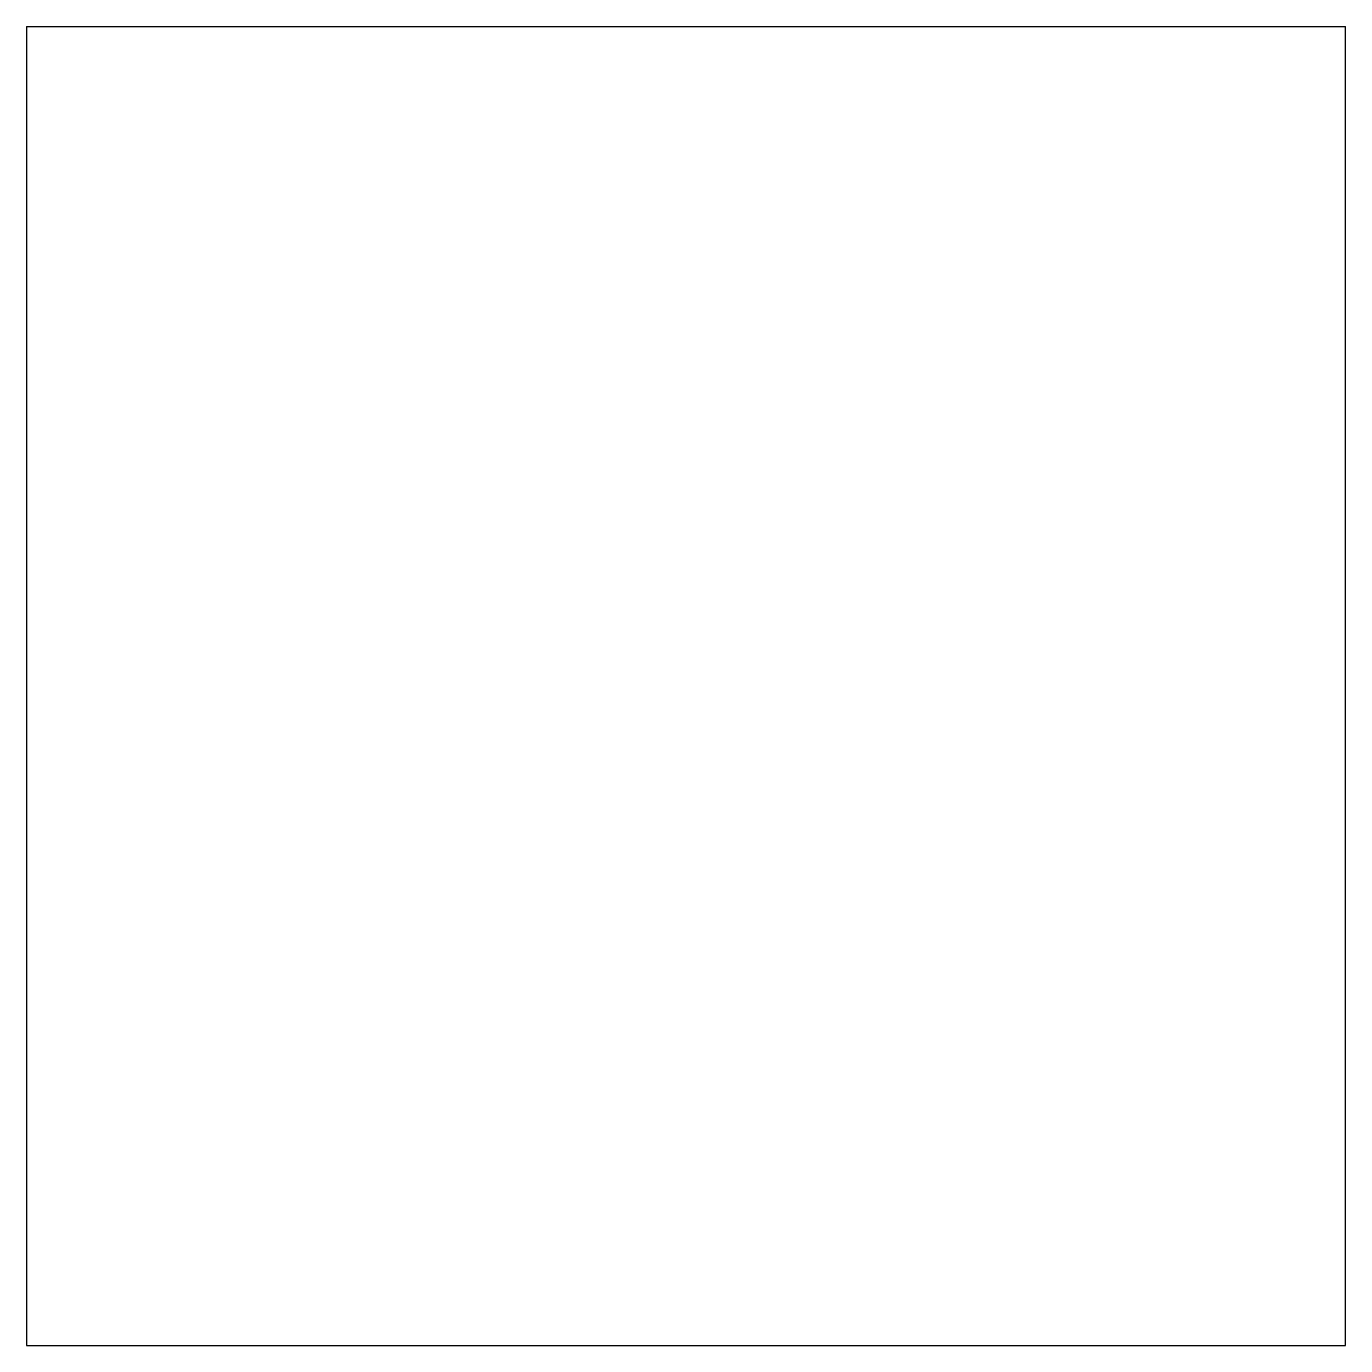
# Model space of a CAD drawing. Header units: metres. Extents: x -0.5 to 0.5, y -0.5 to 0.5.
import ezdxf

# ---------------------------------------------------------------- set-up
doc = ezdxf.new("R2010")
doc.units = ezdxf.units.M
doc.layers.add('VIEW-PERFIL', color=7, linetype='CONTINUOUS')

msp = doc.modelspace()

# ---------------------------------------------------------------- linework, layer by layer
at = {"layer": 'VIEW-PERFIL'}
for p, q in [((-0.5, 0.5), (0.5, 0.5)), ((-0.5, 0.5), (-0.5, -0.5)), ((0.5, -0.5), (0.5, 0.5)), ((-0.5, -0.5), (0.5, -0.5))]:
    msp.add_line(p, q, dxfattribs=at)

doc.saveas('drawing.dxf')
